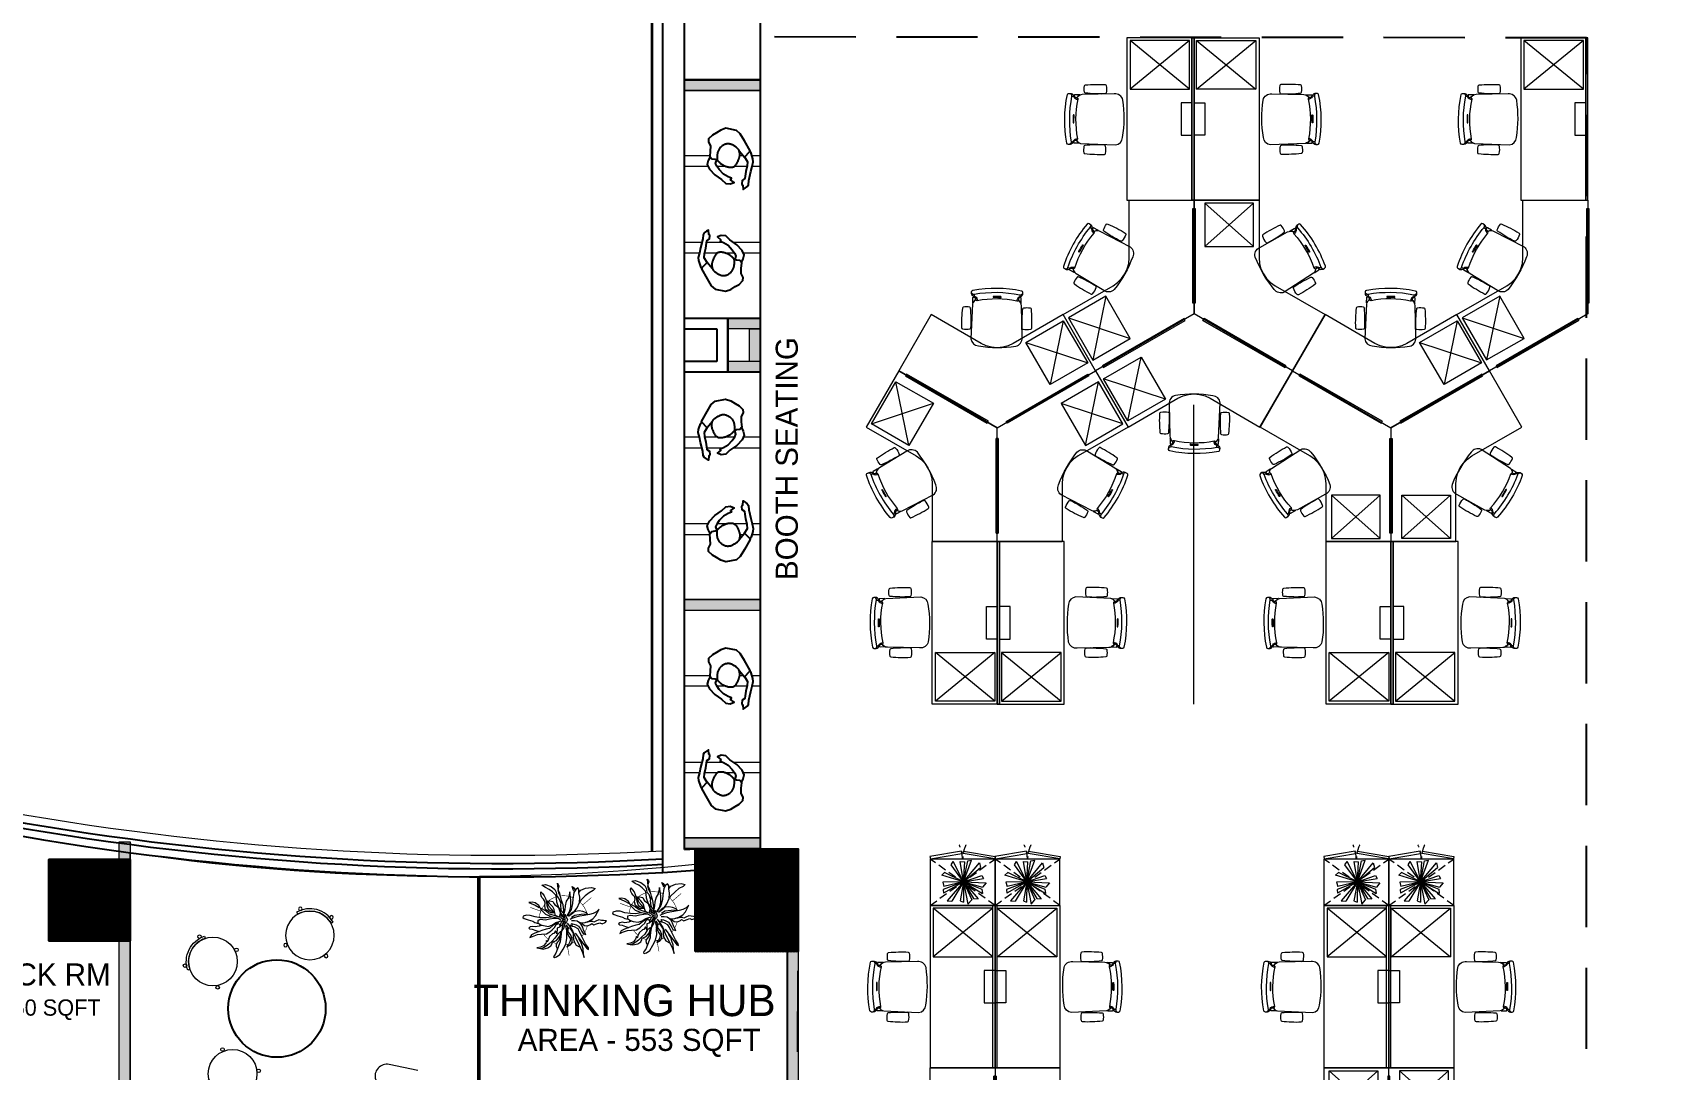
# Model space of a CAD drawing. Header units: millimetres. Extents: x -774950 to -670403, y -1165325 to -1109738.
# Drawn here: x -753325 to -738280, y -1130837 to -1121254 of the extents above; entities that cross this region are included whole.
import ezdxf

# ---------------------------------------------------------------- set-up
doc = ezdxf.new("R2010")
doc.units = ezdxf.units.MM
doc.header["$LTSCALE"] = 3000
doc.header["$MEASUREMENT"] = 0
doc.linetypes.add('HIDDEN', pattern=[0.375, 0.25, -0.125])
doc.linetypes.add('HIDDENX2', pattern=[0.75, 0.5, -0.25])
doc.layers.get('0').update_dxf_attribs({"linetype": 'CONTINUOUS'})
for name, color, linetype, lineweight in [('A-Bushes', 75, 'CONTINUOUS', 0), ('A-FURN-LOOSE', 24, 'CONTINUOUS', 18), ('A-FURN-MODULAR', 6, 'CONTINUOUS', 18), ('A-INDOOR PLANTS', 84, 'CONTINUOUS', 5), ('A-WALL', 26, 'CONTINUOUS', 25), ('AI-FURN', 7, 'CONTINUOUS', 20), ('I- FURN', 251, 'CONTINUOUS', 9), ('PARAPET', 4, 'CONTINUOUS', 15), ('PR-HATCH', 8, 'CONTINUOUS', 0), ('T-LAYOUT', 7, 'CONTINUOUS', 13), ('TAGING', 253, 'CONTINUOUS', 5)]:
    doc.layers.add(name, color=color, linetype=linetype, lineweight=lineweight)
for name, color, linetype in [('acp', 185, 'CONTINUOUS'), ('FURNITURE', 250, 'CONTINUOUS'), ('HATCH', 8, 'CONTINUOUS'), ('STR_COL', 3, 'CONTINUOUS'), ('str_col_hatch', 8, 'CONTINUOUS'), ('WALL', 16, 'CONTINUOUS'), ('WIN', 5, 'CONTINUOUS')]:
    doc.layers.add(name, color=color, linetype=linetype)
doc.layers.add('PR-FULL HT', color=7, linetype='CONTINUOUS', lineweight=13, true_color=0x6e3e30)
doc.styles.add('CENTURY GOTHIC', font='GOTHIC.TTF')

# ---------------------------------------------------------------- blocks, each defined once
blk = doc.blocks.new('vw layout final block')
at = {"layer": 'str_col_hatch', "linetype": 'Continuous'}
h = blk.add_hatch(dxfattribs=at)
h.set_pattern_fill('ANSI31', color=256, scale=50, angle=340, style=0)
h.set_pattern_definition([(25, (-15832.223, -471116.0655), (-2.641364136, 5.66442367), [])])
h.paths.add_polyline_path([(-621286, -1036224), (-622236, -1036224), (-622236, -1037174), (-621286, -1037174)])
h = blk.add_hatch(dxfattribs=at)
h.set_pattern_fill('ANSI31', color=256, scale=50, angle=340, style=0)
h.paths.add_polyline_path([(-627456, -1036324), (-628206, -1036324), (-628206, -1037074), (-627456, -1037074)])
h.paths.add_polyline_path([(-627456, -1046674), (-628206, -1046674), (-628206, -1047424), (-627456, -1047424)])
h.paths.add_polyline_path([(-611036, -1046574), (-611986, -1046574), (-611986, -1047524), (-611036, -1047524)])
at = {"layer": 'acp'}
for p, q in [((-622636, -1036248), (-622636, -1022639)), ((-622630, -1036248), (-622630, -1022645))]:
    blk.add_line(p, q, dxfattribs=at)
at = {"layer": 'HATCH', "linetype": 'Continuous'}
blk.add_lwpolyline([(-627456, -1036324), (-628206, -1036324), (-628206, -1037074), (-627456, -1037074), (-627456, -1036324)], close=True, dxfattribs=at)
at = {"layer": 'PARAPET'}
blk.add_arc((-624024, -1010185), 26100, 245.6584, 273.2676, dxfattribs=at)
at = {"layer": 'STR_COL'}
blk.add_lwpolyline([(-622236, -1037174), (-622236, -1036224), (-621286, -1036224), (-621286, -1037174), (-622236, -1037174)], dxfattribs=at)
blk.add_lwpolyline([(-628206, -1036324), (-627456, -1036324), (-627456, -1037074), (-628206, -1037074)], close=True, dxfattribs=at)
at = {"layer": 'WALL'}
for p, q in [((-622536, -1036443), (-622536, -1022739)), ((-622336, -1031324), (-622336, -1022939)), ((-622336, -1031324), (-621936, -1031324)), ((-621936, -1031324), (-621936, -1031824)), ((-622336, -1031424), (-622036, -1031424)), ((-622336, -1031724), (-622336, -1031424)), ((-622036, -1031424), (-622036, -1031724)), ((-622036, -1031724), (-622336, -1031724)), ((-622336, -1036231), (-622336, -1031824)), ((-621936, -1031824), (-622336, -1031824)), ((-622336, -1036231), (-622236, -1036224)), ((-622536, -1036443), (-622236, -1036423))]:
    blk.add_line(p, q, dxfattribs=at)
at = {"layer": 'WIN'}
for radius, end in [(26175, 273.2583), (26300, 273.2428), (26225, 273.252)]:
    blk.add_arc((-624024, -1010185), radius, 245.6584, end, dxfattribs=at)
blk = doc.blocks.new('PLANT_10')
at = {"layer": 'A-INDOOR PLANTS', "linetype": 'ByBlock', "lineweight": -2}
for p, q in [((13663.89, 7930.62), (13663.94, 7931.25)), ((13663.94, 7931.25), (13664.46, 7930.64)), ((13664.3, 7933.64), (13665.55, 7933.86)), ((13665.52, 7932.8), (13664.3, 7933.64)), ((13666.85, 7932.15), (13665.52, 7932.8)), ((13665.55, 7933.86), (13667.57, 7933.17)), ((13668.06, 7931.25), (13666.85, 7932.15)), ((13667.57, 7933.17), (13668.91, 7932.09)), ((13669.22, 7930.1), (13668.06, 7931.25)), ((13668.91, 7932.09), (13669.44, 7931.17)), ((13669.44, 7931.17), (13669.67, 7929.74)), ((13669.84, 7934.37), (13670.24, 7933.69)), ((13670, 7933.37), (13669.84, 7934.37)), ((13669.92, 7931.93), (13670.2, 7930.88)), ((13670.17, 7931.75), (13670, 7933.37)), ((13670.38, 7933.32), (13670.09, 7932.38)), ((13670.71, 7930.64), (13670.17, 7931.75)), ((13670.2, 7930.88), (13670.87, 7929.52)), ((13670.24, 7933.69), (13670.38, 7933.32)), ((13674.25, 7931.31), (13673.75, 7929.11)), ((13674.5, 7929.32), (13674.25, 7931.31)), ((13675.61, 7931.79), (13675.07, 7933.15)), ((13675.07, 7933.15), (13675.52, 7932.79)), ((13675.7, 7930.98), (13675.33, 7928.59)), ((13675.52, 7932.79), (13676.24, 7931.75)), ((13675.74, 7931.48), (13675.61, 7931.79)), ((13676.35, 7932.06), (13675.7, 7930.98)), ((13677.08, 7932.65), (13676.35, 7932.06)), ((13677.47, 7932.1), (13677.08, 7932.65)), ((13677.51, 7930.91), (13677.47, 7932.1)), ((13677.81, 7929.36), (13677.51, 7930.91)), ((13677.63, 7931.1), (13678.23, 7931.81)), ((13678.23, 7931.81), (13679.84, 7932.55)), ((13681.13, 7930.96), (13679.73, 7929.85)), ((13679.84, 7932.55), (13681.95, 7932.8)), ((13682.61, 7931.75), (13681.13, 7930.96)), ((13681.95, 7932.8), (13683.34, 7932.46)), ((13683.34, 7932.46), (13682.61, 7931.75)), ((13660.8, 7927.59), (13659.68, 7927.43)), ((13659.68, 7927.43), (13660.5, 7927.14)), ((13660.5, 7927.14), (13661.89, 7926.5)), ((13661.87, 7927.37), (13660.8, 7927.59)), ((13663.15, 7926.41), (13661.87, 7927.37)), ((13661.89, 7926.5), (13663.36, 7925.67)), ((13664.14, 7924.69), (13663.15, 7926.41)), ((13663.98, 7929.88), (13663.89, 7930.62)), ((13663.93, 7925.43), (13665.64, 7924.49)), ((13664.31, 7929.26), (13663.98, 7929.88)), ((13664.83, 7928.65), (13664.31, 7929.26)), ((13664.46, 7930.64), (13665.11, 7929.79)), ((13665.28, 7928.1), (13664.83, 7928.65)), ((13665.11, 7929.79), (13665.57, 7928.86)), ((13665.49, 7927.36), (13665.28, 7928.1)), ((13665.34, 7926.29), (13665.49, 7927.36)), ((13665.63, 7924.92), (13665.34, 7926.29)), ((13665.57, 7928.86), (13665.92, 7927.75)), ((13665.92, 7927.75), (13666.08, 7926.44)), ((13666.08, 7926.44), (13666.56, 7925.08)), ((13666.78, 7926.15), (13666.1, 7928.13)), ((13666.41, 7927.95), (13667.1, 7928.09)), ((13666.55, 7927.7), (13666.41, 7927.95)), ((13667.52, 7926.61), (13666.55, 7927.7)), ((13666.56, 7925.08), (13667.46, 7924.48)), ((13667.75, 7925.11), (13666.78, 7926.15)), ((13667.1, 7928.09), (13668.23, 7927.82)), ((13668.16, 7925.94), (13667.52, 7926.61)), ((13668.46, 7924.26), (13667.75, 7925.11)), ((13668.63, 7925.01), (13668.16, 7925.94)), ((13668.23, 7927.82), (13668.63, 7926.95)), ((13668.63, 7926.95), (13668.89, 7926.59)), ((13668.89, 7926.59), (13669.47, 7926.23)), ((13669.5, 7929.11), (13669.22, 7930.1)), ((13669.47, 7926.23), (13670.42, 7925.51)), ((13669.61, 7927.61), (13669.5, 7929.11)), ((13670.3, 7925.56), (13669.61, 7927.61)), ((13669.67, 7929.74), (13670.38, 7928.94)), ((13670.91, 7923.83), (13670.3, 7925.56)), ((13670.38, 7928.94), (13670.87, 7927.46)), ((13670.42, 7925.51), (13670.77, 7924.58)), ((13671.34, 7928.22), (13670.71, 7930.64)), ((13671.22, 7927.97), (13670.89, 7926.71)), ((13670.89, 7926.71), (13671.08, 7924.65)), ((13671.83, 7926.61), (13671.34, 7928.22)), ((13672.14, 7924.62), (13671.83, 7926.61)), ((13672.59, 7926.26), (13672.45, 7924.82)), ((13672.98, 7927.9), (13672.59, 7926.26)), ((13673.75, 7929.11), (13672.98, 7927.9)), ((13674.15, 7924.18), (13674.66, 7926.07)), ((13674.66, 7928.01), (13674.5, 7929.32)), ((13674.66, 7926.07), (13674.66, 7928.01)), ((13675.25, 7927.09), (13674.69, 7924.95)), ((13675.33, 7928.59), (13675.25, 7927.09)), ((13675.72, 7924.04), (13676.86, 7925.51)), ((13676.86, 7925.51), (13677.68, 7927.48)), ((13677.68, 7927.48), (13677.81, 7929.36)), ((13678.15, 7928.3), (13677.74, 7927.54)), ((13679.73, 7929.85), (13678.15, 7928.3)), ((13683.45, 7922.71), (13684.69, 7925.06)), ((13684.69, 7925.06), (13683.72, 7924.1)), ((13657.58, 7922.61), (13657.47, 7922.11)), ((13657.47, 7922.11), (13657.98, 7921.75)), ((13658.75, 7922.96), (13657.58, 7922.61)), ((13657.98, 7921.75), (13659.37, 7921.23)), ((13660.13, 7922.88), (13658.75, 7922.96)), ((13659.37, 7921.23), (13661.01, 7920.78)), ((13661.89, 7922.37), (13660.13, 7922.88)), ((13661.01, 7920.78), (13661.83, 7920.31)), ((13661.83, 7920.31), (13663.03, 7920.03)), ((13663.84, 7922.05), (13661.89, 7922.37)), ((13663.8, 7921.43), (13662.81, 7921.09)), ((13662.81, 7921.09), (13662.83, 7920.27)), ((13662.83, 7920.27), (13663.86, 7919.55)), ((13664.11, 7919.31), (13663.31, 7919.04)), ((13664.68, 7921.27), (13663.8, 7921.43)), ((13665.78, 7921.99), (13663.84, 7922.05)), ((13663.86, 7919.55), (13664.86, 7919.27)), ((13665.68, 7923.17), (13664.14, 7924.69)), ((13665.62, 7921.11), (13664.68, 7921.27)), ((13664.86, 7919.27), (13666.62, 7918.95)), ((13667.05, 7921.53), (13665.62, 7921.11)), ((13666.59, 7924.2), (13665.63, 7924.92)), ((13665.64, 7924.49), (13666.92, 7923.46)), ((13667.77, 7922.3), (13665.68, 7923.17)), ((13667.58, 7922.29), (13665.78, 7921.99)), ((13667.48, 7923.79), (13666.59, 7924.2)), ((13666.62, 7918.95), (13668.04, 7919.49)), ((13666.92, 7923.46), (13668.56, 7922.95)), ((13668.6, 7921.76), (13667.05, 7921.53)), ((13667.46, 7924.48), (13668.78, 7924.02)), ((13668.73, 7923.83), (13667.48, 7923.79)), ((13669.6, 7921.92), (13667.77, 7922.3)), ((13668.04, 7919.49), (13669.27, 7920.34)), ((13669.16, 7919.84), (13668.12, 7919.18)), ((13668.56, 7922.95), (13670.21, 7922.37)), ((13670.04, 7921.8), (13668.6, 7921.76)), ((13668.78, 7924.21), (13668.63, 7925.01)), ((13669.19, 7922.84), (13668.78, 7924.21)), ((13668.95, 7918.64), (13669.3, 7919.47)), ((13670.21, 7920.25), (13669.16, 7919.84)), ((13670.21, 7922.37), (13669.19, 7922.84)), ((13669.27, 7920.34), (13670.76, 7920.76)), ((13669.3, 7919.47), (13669.66, 7919.79)), ((13669.66, 7919.79), (13670.28, 7920)), ((13671.05, 7921.21), (13670.04, 7921.8)), ((13670.28, 7920), (13670.74, 7919.32)), ((13670.8, 7923.45), (13670.51, 7922.57)), ((13670.51, 7922.57), (13670.59, 7922.07)), ((13670.74, 7919.32), (13670.51, 7918.69)), ((13670.76, 7920.76), (13671.63, 7920.91)), ((13670.77, 7924.58), (13670.8, 7923.45)), ((13671.26, 7920.59), (13670.79, 7919.64)), ((13670.79, 7919.64), (13670.87, 7919.02)), ((13670.87, 7919.02), (13671.48, 7919.53)), ((13671.43, 7923.29), (13670.91, 7923.83)), ((13671.08, 7924.65), (13671.73, 7923.79)), ((13671.13, 7922.84), (13671.09, 7922.15)), ((13671.09, 7922.15), (13671.48, 7921.72)), ((13671.18, 7923.34), (13671.13, 7922.84)), ((13671.62, 7923.1), (13671.18, 7923.34)), ((13671.81, 7921.11), (13671.26, 7920.59)), ((13671.48, 7921.72), (13671.99, 7921.43)), ((13671.48, 7919.53), (13671.96, 7920.24)), ((13671.64, 7922.67), (13671.62, 7923.1)), ((13672.22, 7921.87), (13671.64, 7922.67)), ((13672.13, 7920.93), (13671.68, 7919.17)), ((13672.23, 7921.5), (13671.81, 7921.11)), ((13671.96, 7920.24), (13672.13, 7920.93)), ((13671.99, 7921.43), (13672.23, 7921.5)), ((13672.06, 7923.18), (13672.14, 7924.62)), ((13672.41, 7921.94), (13672.06, 7923.18)), ((13672.41, 7919.94), (13672.07, 7918.49)), ((13672.45, 7924.82), (13672.17, 7923.5)), ((13672.39, 7922.69), (13672.67, 7923.45)), ((13672.6, 7921.76), (13672.39, 7922.69)), ((13672.5, 7923.07), (13672.96, 7922.33)), ((13672.59, 7920.01), (13672.63, 7920.7)), ((13673.08, 7920.52), (13672.59, 7920.01)), ((13672.59, 7920.01), (13672.59, 7920.01)), ((13672.63, 7920.7), (13672.6, 7921.76)), ((13672.8, 7919.26), (13673.05, 7919.46)), ((13672.96, 7922.33), (13673.37, 7921.28)), ((13673.05, 7919.46), (13673.38, 7918.65)), ((13673.37, 7921.28), (13673.08, 7920.52)), ((13674.69, 7924.95), (13673.26, 7922.65)), ((13673.26, 7922.65), (13674.15, 7924.18)), ((13673.34, 7920.09), (13674.25, 7918.87)), ((13673.83, 7922.61), (13675.72, 7924.04)), ((13675.1, 7923.9), (13673.83, 7922.61)), ((13674.98, 7921.77), (13674.36, 7921.37)), ((13674.36, 7919.37), (13675.18, 7919.27)), ((13675.06, 7918.96), (13674.36, 7919.37)), ((13675.88, 7920.92), (13674.81, 7920.89)), ((13674.84, 7920.01), (13675.66, 7919.79)), ((13675.18, 7919.27), (13674.84, 7920.01)), ((13674.9, 7922.2), (13676.06, 7922.99)), ((13676.34, 7922.25), (13674.98, 7921.77)), ((13676.27, 7924.31), (13675.1, 7923.9)), ((13675.66, 7919.79), (13676.48, 7919.5)), ((13676.88, 7920.82), (13675.88, 7920.92)), ((13676.06, 7922.99), (13678.3, 7923.31)), ((13677.52, 7924.47), (13676.27, 7924.31)), ((13677.83, 7922.6), (13676.34, 7922.25)), ((13676.48, 7919.5), (13677.37, 7919.03)), ((13677.71, 7920.16), (13676.88, 7920.82)), ((13678.84, 7924.26), (13677.52, 7924.47)), ((13677.64, 7920.41), (13678.21, 7920.24)), ((13678.35, 7919.62), (13677.71, 7920.16)), ((13679.32, 7922.77), (13677.83, 7922.6)), ((13678.21, 7920.24), (13679.71, 7920.28)), ((13678.3, 7923.31), (13680.55, 7923.37)), ((13678.88, 7918.7), (13678.35, 7919.62)), ((13678.4, 7920.12), (13679.43, 7919.21)), ((13680.16, 7923.8), (13678.84, 7924.26)), ((13681.24, 7923.21), (13679.32, 7922.77)), ((13679.71, 7920.28), (13681.07, 7920.83)), ((13680.7, 7920.44), (13679.83, 7920.29)), ((13680.55, 7923.37), (13680.16, 7923.8)), ((13680.56, 7919.12), (13681.67, 7919.59)), ((13681.63, 7920.72), (13680.7, 7920.44)), ((13681.07, 7920.83), (13682.48, 7921.62)), ((13682.55, 7923.5), (13681.24, 7923.21)), ((13682.32, 7920.68), (13681.63, 7920.72)), ((13681.67, 7919.59), (13682.09, 7919.92)), ((13682.09, 7919.92), (13682.86, 7919.5)), ((13682.83, 7920.44), (13682.32, 7920.68)), ((13682.48, 7921.62), (13683.45, 7922.71)), ((13683.72, 7924.1), (13682.55, 7923.5)), ((13683.57, 7920.84), (13682.83, 7920.44)), ((13682.86, 7919.5), (13683.72, 7919.84)), ((13684.62, 7921.25), (13683.57, 7920.84)), ((13683.72, 7919.84), (13684.96, 7920.26)), ((13685.5, 7921.09), (13684.62, 7921.25)), ((13684.96, 7920.26), (13685.72, 7919.9)), ((13686.31, 7920.99), (13685.5, 7921.09)), ((13685.72, 7919.9), (13686.83, 7920.31)), ((13687.38, 7920.89), (13686.31, 7920.99)), ((13686.83, 7920.31), (13687.38, 7920.89)), ((13660.07, 7918.81), (13659.64, 7918.36)), ((13659.64, 7918.36), (13659.9, 7918.06)), ((13659.9, 7918.06), (13660.84, 7917.9)), ((13660.59, 7915.89), (13660, 7914.93)), ((13660, 7914.93), (13660.98, 7915.4)), ((13660.87, 7918.96), (13660.07, 7918.81)), ((13661.76, 7916.49), (13660.59, 7915.89)), ((13660.84, 7917.9), (13662.11, 7917.44)), ((13661.88, 7918.81), (13660.87, 7918.96)), ((13660.98, 7915.4), (13662.78, 7916.02)), ((13663.06, 7916.97), (13661.76, 7916.49)), ((13663.31, 7919.04), (13661.88, 7918.81)), ((13662.11, 7917.44), (13663.3, 7917.1)), ((13662.78, 7916.02), (13664.21, 7916.12)), ((13664.23, 7917.5), (13663.06, 7916.97)), ((13664.21, 7916.12), (13665.96, 7916.24)), ((13665.78, 7917.92), (13664.23, 7917.5)), ((13665.96, 7913.93), (13665.68, 7912.98)), ((13666.96, 7918.21), (13665.78, 7917.92)), ((13665.96, 7916.24), (13667.18, 7916.97)), ((13666.23, 7913.31), (13665.96, 7913.93)), ((13666.64, 7914.45), (13666.23, 7913.31)), ((13667.05, 7915.34), (13666.64, 7914.45)), ((13667.91, 7913.74), (13666.75, 7912.64)), ((13668.12, 7919.18), (13666.96, 7918.21)), ((13668.08, 7916.24), (13667.05, 7915.34)), ((13667.18, 7916.97), (13667.91, 7917.68)), ((13667.91, 7917.68), (13668.95, 7918.64)), ((13668.94, 7914.77), (13667.91, 7913.74)), ((13668.04, 7913.36), (13668.6, 7913.57)), ((13668.57, 7916.44), (13668.08, 7916.24)), ((13669.17, 7917.34), (13668.57, 7916.44)), ((13668.6, 7913.57), (13669.46, 7913.91)), ((13669.83, 7916.11), (13668.94, 7914.77)), ((13669.64, 7916.29), (13669.17, 7917.34)), ((13669.46, 7913.91), (13670.25, 7914.87)), ((13669.7, 7918.36), (13669.64, 7916.29)), ((13670.51, 7918.69), (13669.7, 7918.36)), ((13670.28, 7913.81), (13669.74, 7913.17)), ((13670.99, 7917.21), (13669.83, 7916.11)), ((13670.25, 7914.87), (13670.67, 7915.51)), ((13670.57, 7914.63), (13670.28, 7913.81)), ((13670.66, 7915.76), (13670.57, 7914.63)), ((13671, 7916.83), (13670.66, 7915.76)), ((13670.89, 7914.39), (13670.85, 7913.39)), ((13671.14, 7916.21), (13670.89, 7914.39)), ((13671.3, 7917.34), (13671.14, 7916.21)), ((13672.07, 7918.49), (13671.3, 7917.34)), ((13671.68, 7919.17), (13671.35, 7917.59)), ((13673.23, 7917.34), (13672.81, 7919.14)), ((13672.82, 7912.57), (13673.19, 7914.65)), ((13673.38, 7918.65), (13673.05, 7917.27)), ((13673.05, 7917.27), (13673.39, 7916.28)), ((13673.14, 7916.33), (13673.23, 7917.34)), ((13673.19, 7914.65), (13673.14, 7916.33)), ((13673.39, 7916.28), (13673.99, 7915.17)), ((13673.62, 7916.97), (13673.65, 7918.1)), ((13674.46, 7916), (13673.62, 7916.97)), ((13673.65, 7918.1), (13674.07, 7918.55)), ((13674.29, 7913.43), (13673.82, 7912.54)), ((13673.99, 7915.17), (13674.45, 7914.5)), ((13674.07, 7918.55), (13674.59, 7917.88)), ((13674.25, 7918.87), (13675.37, 7917.15)), ((13674.45, 7914.5), (13674.29, 7913.43)), ((13675.07, 7914.64), (13674.46, 7916)), ((13674.59, 7917.88), (13675.45, 7916.53)), ((13675.05, 7913.2), (13675.07, 7914.64)), ((13675.88, 7918.73), (13675.06, 7918.96)), ((13675.37, 7917.15), (13676.51, 7914.43)), ((13675.45, 7916.53), (13675.49, 7915.15)), ((13675.49, 7915.15), (13675.66, 7913.78)), ((13675.66, 7913.78), (13676.51, 7912.31)), ((13677.21, 7918.02), (13675.88, 7918.73)), ((13676.2, 7916.49), (13680.43, 7910.93)), ((13676.51, 7914.43), (13677.64, 7912.15)), ((13677.74, 7917.16), (13677.21, 7918.02)), ((13677.37, 7919.03), (13678.02, 7918.11)), ((13678.23, 7913.49), (13677.5, 7914.65)), ((13678.55, 7915.31), (13677.74, 7917.16)), ((13678.02, 7918.11), (13678.55, 7917.12)), ((13678.64, 7912.18), (13678.23, 7913.49)), ((13678.55, 7917.12), (13678.95, 7916.45)), ((13679.87, 7912.72), (13678.55, 7915.31)), ((13679.16, 7917.64), (13678.88, 7918.7)), ((13678.95, 7916.45), (13679.96, 7916.04)), ((13679.63, 7916.72), (13679.16, 7917.64)), ((13679.43, 7919.21), (13680.56, 7919.12)), ((13679.96, 7916.04), (13679.63, 7916.72)), ((13663.85, 7911.49), (13662.54, 7911.32)), ((13662.54, 7911.32), (13663.74, 7911.04)), ((13664.86, 7911.27), (13663.74, 7910.98)), ((13663.74, 7911.04), (13664.74, 7910.89)), ((13664.9, 7912.02), (13663.85, 7911.49)), ((13664.74, 7910.89), (13666.42, 7911.25)), ((13665.77, 7911.92), (13664.86, 7911.27)), ((13665.68, 7912.98), (13664.9, 7912.02)), ((13666.75, 7912.64), (13665.77, 7911.92)), ((13666.42, 7911.25), (13667.52, 7912.04)), ((13667.52, 7912.04), (13667.93, 7912.86)), ((13667.93, 7912.86), (13668.04, 7913.36)), ((13668.63, 7908.5), (13668.45, 7908.06)), ((13668.45, 7908.06), (13668.77, 7907.88)), ((13669.29, 7909.4), (13668.63, 7908.5)), ((13668.77, 7907.88), (13669.52, 7908.09)), ((13669.87, 7910.98), (13669.29, 7909.4)), ((13669.74, 7913.17), (13669.38, 7912.4)), ((13669.38, 7912.4), (13669.4, 7911.78)), ((13669.4, 7911.78), (13669.6, 7911.35)), ((13669.52, 7908.09), (13670.74, 7908.94)), ((13669.6, 7911.35), (13669.87, 7910.92)), ((13670.85, 7913.39), (13669.87, 7910.98)), ((13670.74, 7908.94), (13671.87, 7910.85)), ((13671.87, 7910.85), (13672.82, 7912.57)), ((13673.82, 7912.54), (13673.22, 7911.71)), ((13673.22, 7911.71), (13674.45, 7912.43)), ((13674.45, 7912.43), (13675.05, 7913.2)), ((13676.51, 7912.31), (13677.72, 7911.66)), ((13677.64, 7912.15), (13678.78, 7909.62)), ((13679.05, 7910.95), (13678.64, 7912.18)), ((13678.78, 7909.62), (13679.4, 7907.89)), ((13679.17, 7909.14), (13679.05, 7910.95)), ((13679.4, 7907.89), (13679.17, 7909.14)), ((13680.85, 7911.31), (13679.87, 7912.72)), ((13680.43, 7910.93), (13680.94, 7910.69)), ((13680.94, 7910.69), (13680.85, 7911.31))]:
    blk.add_line(p, q, dxfattribs=at)
at = {"layer": 'A-INDOOR PLANTS', "linetype": 'Continuous', "lineweight": 18, "ltscale": 0.5, "const_width": 0.2}
for points in [[(13663.9, 7924.37), (13660.1, 7925.72)], [(13678.83, 7926.57), (13681.9, 7929.19)], [(13673.27, 7912.54), (13674, 7908.57)]]:
    blk.add_lwpolyline(points, dxfattribs=at)
for points in [[(13665.42, 7926.87, 0.0574), (13664.3, 7925.23)], [(13669.4, 7929.47, 0.116285), (13665.96, 7927.44)], [(13673.88, 7929.67, 0.090884), (13670.74, 7929.78)], [(13675.42, 7929.17, 0.028901), (13674.47, 7929.51)], [(13680.37, 7923.57, 0.141213), (13677.8, 7927.66)], [(13664.08, 7924.79, 0.079562), (13663.34, 7922.14)], [(13663.38, 7919.89, 0.022707), (13663.53, 7919.11)], [(13679.57, 7916.84, 0.070954), (13680.47, 7919.13)], [(13680.68, 7920.44, 0.006998), (13680.7, 7920.68)], [(13664.86, 7916.17, 0.072973), (13666.59, 7914.33)], [(13668.08, 7913.38, 0.04589), (13669.56, 7912.79)], [(13674.83, 7912.92, 0.033376), (13675.9, 7913.37)], [(13677.6, 7914.49, 0.002611), (13677.67, 7914.55)], [(13678.52, 7915.38, 0.034437), (13679.25, 7916.33)], [(13672.77, 7912.48, 0.032284), (13673.88, 7912.65)]]:
    blk.add_lwpolyline(points, format="xyb", dxfattribs=at)
at = {"layer": 'A-INDOOR PLANTS', "linetype": 'Continuous', "lineweight": 18, "ltscale": 0.5}
blk.add_arc((13672, 7921.16), 8.71, 12.47923, 14.7067, dxfattribs=at)
blk = doc.blocks.new('stool')
at = {"layer": 'A-FURN-LOOSE', "color": 8, "elevation": 0}
blk.add_lwpolyline([(1805494, 147871), (1805478, 147885, 0.414214), (1805458, 148203), (1805472, 148219, -0.414214)], format="xyb", close=True, dxfattribs=at)
at = {"layer": 'A-FURN-LOOSE', "color": 8}
for centre, radius in [((1805309, 148034, 0), 225), ((1805152, 148219, 0), 16.4), ((1805513, 148196, 0), 16.4), ((1805531, 147898, 0), 16.4), ((1805175, 147832, 0), 16.4)]:
    blk.add_circle(centre, radius, dxfattribs=at)
blk = doc.blocks.new('CHAIR - STEELCASE - LETSB')
at = {"layer": 'I- FURN', "color": 24, "lineweight": 9}
for points in [[(-370, 258, -0.089353), (-370, 317, -0.334929), (-361, 325, -0.034973), (-180, 330, -0.382328), (-170, 321, -0.10237), (-170, 253, -0.318036), (-180, 244, -0.036857), (-361, 249, -0.333729)], [(-370, -242, 0.089353), (-370, -301, 0.334929), (-361, -309, 0.034973), (-180, -315, 0.382328), (-170, -305, 0.10237), (-170, -238, 0.318036), (-180, -229, 0.036857), (-361, -234, 0.333729)]]:
    blk.add_lwpolyline(points, format="xyb", close=True, dxfattribs=at)
at = {"layer": 'I- FURN'}
blk.add_lwpolyline([(-513, 242, 0.34479), (-528, 230, 0.096497), (-528, -218, 0.361045), (-516, -229), (-494, -229, 0.246071), (-466, -205, -0.226994), (-446, -191), (-440, -191, 0.417254), (-430, -177, -0.104406), (-430, 189, 0.398452), (-439, 204, -0.367565), (-466, 218, 0.274839), (-497, 242)], format="xyb", close=True, dxfattribs=at)
at = {"layer": 'I- FURN', "color": 24, "lineweight": 9}
for points in [[(-508, -229, 0.46809), (-488, -205, -0.090711), (-488, 218, 0.462177), (-507, 242, -100.177069)], [(-488, 217), (-478, 217, -0.321496), (-469, 210, 0.282757), (-430, 188, -1.025051)], [(-488, -205), (-478, -205, 0.321496), (-469, -198, -0.282757), (-430, -176, 1.025051)]]:
    blk.add_lwpolyline(points, format="xyb", dxfattribs=at)
at = {"layer": 'I- FURN', "color": 8, "lineweight": 5}
blk.add_lwpolyline([(-464, 213, 0.188155), (-445, 203), (-439, 204, -0.15219), (-410, 229, 0.211085), (-414, 230), (-459, 229, 0.414214), (-464, 223)], format="xyb", close=True, dxfattribs=at)
at = {"layer": 'I- FURN'}
blk.add_lwpolyline([(-95, -229), (-390, -220, -0.232948), (-440, -191, 0.417374), (-430, -177, -0.10441), (-430, 189, 0.39834), (-439, 204, -0.21659), (-401, 231), (-78, 242, -0.366213), (-13, 173, -0.077985), (-14, -173, -0.376278), (-95, -229)], format="xyb", dxfattribs=at)
at = {"layer": 'I- FURN', "color": 8, "lineweight": 5}
for points in [[(-216, 237), (-214, 243)], [(-184, 244), (-186, 238)], [(-218, -225), (-217, -228)], [(-188, -228), (-189, -226)]]:
    blk.add_lwpolyline(points, dxfattribs=at)
for points in [[(-471, -25, -0.007805), (-471, 37, -0.087218), (-470, 43, -0.229267), (-469, 43), (-466, 43, -0.210582), (-464, 38, 0.008162), (-464, -24, -0.166545), (-465, -31, -0.375811), (-466, -31), (-469, -31, -0.246214), (-471, -28, 0.024513), (-471, -25, -1.199362)], [(-446, -191), (-440, -191, 0.15219), (-410, -215, -0.211085), (-414, -217), (-459, -217, -0.414214), (-464, -212), (-464, -202)]]:
    blk.add_lwpolyline(points, format="xyb", dxfattribs=at)
blk = doc.blocks.new('FURNITURE - WORKSTATION - 1500 x 675')
at = {"layer": 'I- FURN', "color": 8, "linetype": 'HIDDENX2'}
for p, q in [((25, -41), (475, -591)), ((475, -41), (25, -591))]:
    blk.add_line(p, q, dxfattribs=at)
at = {"layer": 'I- FURN', "color": 8}
for points in [[(0, -20), (1500, -20), (1500, 0), (0, 0)], [(600, -20), (600, -120), (900, -120), (900, -20)]]:
    blk.add_lwpolyline(points, close=True, dxfattribs=at)
at = {"layer": 'I- FURN'}
blk.add_lwpolyline([(0, -620), (1500, -620), (1500, -20), (0, -20)], close=True, dxfattribs=at)
at = {"layer": 'I- FURN', "color": 8, "linetype": 'HIDDENX2'}
blk.add_lwpolyline([(475, -41), (25, -41), (25, -591), (475, -591)], close=True, dxfattribs=at)
at = {"layer": 'I- FURN', "xscale": -1, "rotation": 269.3964648246712}
blk.add_blockref('CHAIR - STEELCASE - LETSB', (748, -645), dxfattribs=at)
blk = doc.blocks.new('PWP_120 Workstation_3PAX')
for points in [[(0, 0), (1050, 0), (1050, 600), (518, 600), (466, 605), (416, 618), (369, 640), (327, 669), (290, 706), (261, 748), (-5, 1209), (-525, 909), (0, 0)], [(0, 0), (-525, -909), (-1045, -609), (-778, -148), (-757, -101), (-743, -52), (-739, 0), (-743, 52), (-757, 101), (-778, 148), (-1045, 609), (-525, 909), (0, 0)], [(-495, 838), (-59, 82), (-41, 92), (-478, 848)], [(-478, 848), (-41, 92), (-59, 82), (-495, 838)], [(973, 10), (100, 10), (100, -10), (973, -10)], [(0, 0), (1050, 0), (1050, -600), (518, -600), (466, -605), (416, -618), (369, -640), (327, -669), (290, -706), (261, -748), (-5, -1209), (-525, -909), (0, 0)], [(-495, -838), (-59, -82), (-41, -92), (-478, -848)]]:
    blk.add_lwpolyline(points, close=True)
for points in [[(-525, 909), (-5, 1209)], [(-525, 909), (-1045, 609)], [(1050, 0), (1050, 600)], [(1050, 0), (1050, -600)], [(-525, -909), (-1045, -609)]]:
    blk.add_lwpolyline(points)
at = {"color": 8, "lineweight": 5}
for points in [[(623, 100), (623, 550), (1023, 550), (1023, 100)], [(623, -100), (623, -550), (1023, -550), (1023, -100)], [(-398, -490), (-788, -265), (-988, -611), (-598, -836)]]:
    blk.add_lwpolyline(points, close=True, dxfattribs=at)
for points in [[(1023, 550), (623, 100)], [(623, 550), (1023, 100)], [(1023, -550), (623, -100)], [(623, -550), (1023, -100)], [(-788, -265), (-598, -836)], [(-988, -611), (-398, -490)]]:
    blk.add_lwpolyline(points, dxfattribs=at)
at = {"xscale": -1, "rotation": 59.25252341733501}
blk.add_blockref('CHAIR - STEELCASE - LETSB', (369, 641), dxfattribs=at)
for p, rotation in [((-740, 1), 0.7474006020673192), ((369, -641), 120.747476582665)]:
    blk.add_blockref('CHAIR - STEELCASE - LETSB', p, dxfattribs=dict(rotation=rotation))
blk = doc.blocks.new('A$C36d04b36')
for points in [[(1050, 10), (0, 10), (0, 610), (532, 610), (584, 615), (634, 628), (681, 650), (723, 679), (760, 716), (789, 758), (1055, 1219), (1575, 919), (1050, 10)], [(1545, 848), (1109, 92), (1091, 102), (1528, 858)], [(77, 0), (950, 0), (950, 20), (77, 20)]]:
    blk.add_lwpolyline(points, close=True)
blk.add_lwpolyline([(0, 10), (0, 610)])
at = {"color": 8, "lineweight": 5}
blk.add_lwpolyline([(427, 110), (427, 560), (27, 560), (27, 110)], close=True, dxfattribs=at)
for points in [[(27, 560), (427, 110)], [(427, 560), (27, 110)]]:
    blk.add_lwpolyline(points, dxfattribs=at)
at = {"rotation": 300.7475600156515}
blk.add_blockref('CHAIR - STEELCASE - LETSB', (681, 651), dxfattribs=at)
blk = doc.blocks.new('*U165')
at = {"layer": 'PR-HATCH'}
h = blk.add_hatch(color=256, dxfattribs=at)
h.dxf.hatch_style = 1
h.paths.add_polyline_path([(-89787, -39967), (-82141, -39967), (-82141, -39867), (-89787, -39867)])
at = {"layer": 'PR-FULL HT', "elevation": 0}
blk.add_lwpolyline([(-89787, -39967), (-82141, -39967), (-82141, -39867), (-89787, -39867)], close=True, dxfattribs=at)
blk = doc.blocks.new('*U124')
at = {"layer": 'PR-HATCH'}
h = blk.add_hatch(color=256, dxfattribs=at)
h.dxf.hatch_style = 1
h.paths.add_polyline_path([(-89789, -39967), (-81228, -39967), (-81228, -39867), (-89789, -39867)])
at = {"layer": 'PR-FULL HT', "elevation": 0}
blk.add_lwpolyline([(-89789, -39967), (-81228, -39967), (-81228, -39867), (-89789, -39867)], close=True, dxfattribs=at)
blk = doc.blocks.new('*U66')
at = {"layer": 'AI-FURN', "color": 8, "linetype": 'HIDDEN', "ltscale": 0.1}
for p, q in [((600, 0), (0, -428)), ((0, 0), (600, -428)), ((600, 0), (1200, -428)), ((1200, 0), (600, -428))]:
    blk.add_line(p, q, dxfattribs=at)
at = {"layer": 'AI-FURN'}
for points in [[(600, 0), (0, 0), (0, -428), (600, -428)], [(1200, 0), (600, 0), (600, -428), (1200, -428)]]:
    blk.add_lwpolyline(points, close=True, dxfattribs=at)
at = {"layer": 'AI-FURN', "color": 24}
for points in [[(3, -430), (293, -480), (290, -500), (-1, -450)], [(597, -430), (307, -480), (310, -500), (601, -450)], [(603, -430), (893, -480), (890, -500), (599, -450)], [(1197, -430), (907, -480), (910, -500), (1201, -450)]]:
    blk.add_lwpolyline(points, close=True, dxfattribs=at)
at = {"layer": 'AI-FURN', "color": 8, "linetype": 'HIDDEN', "ltscale": 0.1}
for centre, start, end in [((0, -428), 333.908, 0), ((600, -428), 180, 206.092), ((600, -428), 333.908, 0), ((1200, -428), 180, 206.092)]:
    blk.add_arc(centre, 299, start, end, dxfattribs=at)
blk = doc.blocks.new('y')
at = {"layer": 'A-INDOOR PLANTS'}
for p, q in [((283697, -12419), (283673, -12424)), ((283752, -12546), (283673, -12424)), ((283752, -12546), (283697, -12419)), ((283775, -12369), (283745, -12385)), ((283752, -12546), (283745, -12385)), ((283752, -12546), (283775, -12369)), ((283752, -12546), (283827, -12398)), ((283752, -12546), (283844, -12420)), ((283844, -12420), (283827, -12398)), ((283625, -12486), (283599, -12504)), ((283752, -12546), (283599, -12504)), ((283752, -12546), (283625, -12486)), ((283637, -12431), (283632, -12471)), ((283752, -12546), (283632, -12471)), ((283752, -12546), (283637, -12431)), ((283752, -12546), (283852, -12441)), ((283752, -12546), (283876, -12463)), ((283752, -12546), (283910, -12500)), ((283752, -12546), (283903, -12527)), ((283876, -12463), (283852, -12441)), ((283903, -12527), (283910, -12500)), ((283752, -12546), (283593, -12552)), ((283615, -12575), (283593, -12552)), ((283752, -12546), (283614, -12632)), ((283614, -12632), (283618, -12591)), ((283752, -12546), (283615, -12575)), ((283752, -12546), (283618, -12591)), ((283752, -12546), (283647, -12646)), ((283669, -12657), (283647, -12646)), ((283752, -12546), (283669, -12657)), ((283752, -12546), (283708, -12702)), ((283752, -12546), (283734, -12724)), ((283752, -12546), (283895, -12599)), ((283752, -12546), (283895, -12627)), ((283752, -12546), (283825, -12672)), ((283752, -12546), (283854, -12656)), ((283752, -12546), (283812, -12690)), ((283752, -12546), (283791, -12707)), ((283854, -12656), (283825, -12672)), ((283895, -12599), (283895, -12627)), ((283734, -12724), (283708, -12702)), ((283812, -12690), (283791, -12707))]:
    blk.add_line(p, q, dxfattribs=at)
blk = doc.blocks.new('*U228')
at = {"layer": 'PR-HATCH'}
h = blk.add_hatch(color=256, dxfattribs=at)
h.dxf.hatch_style = 1
h.paths.add_polyline_path([(-85863, -39967), (-85163, -39967), (-85163, -39867), (-85863, -39867)])
at = {"layer": 'PR-FULL HT', "elevation": 0}
blk.add_lwpolyline([(-85863, -39967), (-85163, -39967), (-85163, -39867), (-85863, -39867)], close=True, dxfattribs=at)
blk = doc.blocks.new('pers_SITT')
blk.add_wipeout([(121, -783), (141, -732), (199, -628), (230, -566), (262, -513), (268, -475), (264, -396), (257, -367), (262, -363), (197, -116), (159, -60), (36, 2), (-36, -2), (-157, -36), (-218, -69), (-230, -108), (-221, -166), (-239, -228), (-264, -295), (-262, -300), (-298, -341), (-324, -387), (-314, -451), (-266, -540), (-196, -624), (-157, -690), (-103, -711), (-50, -706), (-84, -658), (-67, -642), (-106, -613), (-155, -564), (-191, -493), (-211, -439), (-215, -401), (-190, -361), (-186, -364), (-182, -366), (-171, -392), (-145, -429), (-114, -460), (-87, -480), (-52, -498), (-9, -507), (13, -503), (50, -477), (85, -435), (108, -400), (118, -372), (123, -334), (126, -330), (168, -422), (170, -421), (190, -492), (171, -542), (134, -606), (97, -694), (57, -708), (41, -747), (40, -765), (51, -767), (39, -823), (67, -815), (101, -801)])
for points in [[(126, -330), (168, -422), (253, -372), (262, -363), (226, -218), (197, -116), (159, -60), (36, 2), (-36, -2), (-99, -21), (-157, -36), (-218, -69), (-230, -108), (-221, -166), (-239, -228), (-264, -295), (-249, -331), (-206, -348), (-186, -364)], [(262, -363), (226, -218), (197, -116), (159, -60), (36, 2), (-36, -2), (-99, -21), (-157, -36), (-218, -69), (-230, -108), (-221, -166), (-239, -228), (-264, -295), (-262, -300)], [(-262, -300), (-298, -341), (-324, -387), (-314, -451), (-266, -540), (-196, -624), (-157, -690), (-103, -711), (-50, -706), (-84, -658), (-67, -642), (-106, -613), (-155, -564), (-191, -493), (-211, -439), (-215, -401), (-190, -361)], [(170, -421), (190, -492), (171, -542), (134, -606), (110, -664), (97, -694), (57, -708), (41, -747), (40, -765), (51, -768), (39, -823), (67, -815), (101, -801), (121, -783), (141, -732), (199, -628), (230, -566), (262, -513), (268, -475), (264, -396), (257, -367)]]:
    blk.add_lwpolyline(points)
blk.add_lwpolyline([(-174, -387), (-172, -389), (-171, -392), (-170, -394), (-168, -396), (-166, -399), (-165, -401), (-163, -404), (-161, -408), (-158, -411), (-156, -415), (-153, -420), (-149, -424), (-145, -429), (-141, -435), (-136, -440), (-131, -446), (-125, -451), (-118, -457), (-111, -463), (-103, -469), (-95, -475), (-87, -480), (-78, -485), (-70, -490), (-61, -494), (-52, -498), (-43, -501), (-34, -503), (-26, -505), (-17, -506), (-9, -507), (-1, -506), (6, -505), (13, -503), (20, -500), (26, -496), (32, -492), (38, -488), (44, -482), (50, -477), (56, -471), (61, -464), (67, -458), (73, -451), (78, -444), (83, -438), (88, -432), (92, -426), (96, -420), (100, -415), (103, -410), (106, -405), (108, -400), (111, -395), (113, -390), (115, -385), (117, -379), (118, -372), (120, -366), (121, -359), (122, -353), (123, -346), (123, -340), (123, -334), (123, -328), (123, -323), (122, -317), (121, -312), (119, -307), (118, -302), (115, -297), (112, -292), (109, -287), (106, -281), (101, -276), (97, -270), (92, -264), (88, -258), (83, -252), (77, -247), (72, -241), (67, -236), (61, -230), (56, -226), (50, -221), (44, -217), (37, -213), (31, -209), (24, -205), (17, -203), (9, -200), (1, -198), (-7, -197), (-15, -196), (-24, -196), (-33, -196), (-42, -197), (-52, -199), (-61, -201), (-71, -205), (-80, -208), (-90, -213), (-99, -218), (-107, -223), (-115, -229), (-123, -236), (-130, -243), (-136, -250), (-142, -257), (-147, -264), (-152, -272), (-156, -279), (-160, -286), (-163, -292), (-165, -299), (-168, -305), (-170, -311), (-171, -317), (-173, -322), (-174, -328), (-176, -333), (-177, -338), (-179, -342), (-180, -347), (-181, -351), (-181, -355), (-182, -359), (-182, -362), (-182, -366), (-181, -369), (-180, -373), (-179, -376), (-178, -379), (-177, -382), (-175, -384)], close=True)
blk = doc.blocks.new('*U229')
at = {"layer": 'PR-HATCH'}
h = blk.add_hatch(color=256, dxfattribs=at)
h.dxf.hatch_style = 1
h.paths.add_polyline_path([(-85463, -39967), (-85163, -39967), (-85163, -39867), (-85463, -39867)])
at = {"layer": 'PR-FULL HT', "elevation": 0}
blk.add_lwpolyline([(-85463, -39967), (-85163, -39967), (-85163, -39867), (-85463, -39867)], close=True, dxfattribs=at)

msp = doc.modelspace()

# ---------------------------------------------------------------- linework, layer by layer
at = {"linetype": 'Continuous', "elevation": 0}
for points in [[(-746604.2, -1121689.8), (-747304.2, -1121689.8), (-747304.2, -1119738.3), (-746604.2, -1119738.3)], [(-747304.2, -1121689.8), (-746604.2, -1121689.8), (-746604.2, -1128789.7), (-747304.2, -1128789.7)], [(-746904.2, -1123889.7), (-746604.2, -1123889.7), (-746604.2, -1124389.7), (-746904.2, -1124389.7)]]:
    msp.add_lwpolyline(points, close=True, dxfattribs=at)
at = {"layer": 'AI-FURN', "ltscale": 0.5}
msp.add_line((-749766.4, -1130837, 0), (-750031.7, -1130782.4, 0), dxfattribs=at)
at = {"layer": 'AI-FURN', "lineweight": 50}
msp.add_lwpolyline([(-749202.9, -1129049.3), (-749204.4, -1131264.9)], dxfattribs=at)
at = {"layer": 'AI-FURN', "ltscale": 0.5}
msp.add_arc((-750053.5, -1130888.2, 0), 108, 78.36937, 198.54697, dxfattribs=at)
at = {"layer": 'FURNITURE'}
msp.add_circle((-751068.1, -1130265.7, 0), 450, dxfattribs=at)
at = {"layer": 'HATCH', "linetype": 'HIDDEN'}
msp.add_lwpolyline([(-746273.8, -1137388.3), (-738971, -1137388.3), (-738971, -1121302.5), (-746604.2, -1121294.3), (-746604.2, -1128791.6), (-746254.2, -1128791.6)], close=True, dxfattribs=at)
at = {"layer": 'I- FURN', "elevation": 0}
msp.add_lwpolyline([(-742600.7, -1124690.3), (-742600.7, -1127453.9)], dxfattribs=at)
at = {"layer": 'TAGING', "linetype": 'Continuous', "elevation": 0}
for points in [[(-747304.2, -1122390), (-746604.2, -1122390), (-746604.2, -1121790), (-747304.2, -1121790)], [(-747304.2, -1123189.9), (-746604.2, -1123189.9), (-746604.2, -1122489.3), (-747304.2, -1122489.3)], [(-747304.2, -1123889.9), (-746604.2, -1123889.9), (-746604.2, -1123289.9), (-747304.2, -1123289.9)], [(-747304.2, -1124389.5), (-746604.2, -1124389.5), (-746604.2, -1124989.5), (-747304.2, -1124989.5)], [(-747304.2, -1125089.5), (-746604.2, -1125089.5), (-746604.2, -1125790.1), (-747304.2, -1125790.1)], [(-747304.2, -1125889.8), (-746604.2, -1125889.8), (-746604.2, -1126489.8), (-747304.2, -1126489.8)], [(-747304.2, -1127189.3), (-746604.2, -1127189.4), (-746604.2, -1126589.4), (-747304.2, -1126589.3)], [(-747304.2, -1127989.6), (-746604.2, -1127989.6), (-746604.2, -1127289.1), (-747304.2, -1127289.1)], [(-747304.2, -1128689.6), (-746604.2, -1128689.6), (-746604.2, -1128089.6), (-747304.2, -1128089.6)]]:
    msp.add_lwpolyline(points, close=True, dxfattribs=at)
msp.add_lwpolyline([(-752424.4, -1128826, 0.0723232), (-746352.9, -1128826), (-746352.9, -1137286.3), (-752423.1, -1137286.3)], format="xyb", close=True, dxfattribs=at)

# ---------------------------------------------------------------- block references
at = {"layer": 'A-Bushes', "xscale": -1.283267751634508, "yscale": 1.283267751634508, "zscale": 1.283267751634508, "rotation": 313.0321624916339}
for p in [(-484471.7, -1384278.6), (-483888.2, -1384278.6), (-480834.4, -1384278.6), (-480250.9, -1384278.6)]:
    msp.add_blockref('y', p, dxfattribs=at)
at = {"layer": 'A-Bushes', "xscale": 25.9135669213061, "yscale": 25.9135669213061, "zscale": 25.9135669213061}
for p in [(-1102711.3, -1334715.3, 0), (-1101881.6, -1334677.8, 0)]:
    msp.add_blockref('PLANT_10', p, dxfattribs=at)
at = {"layer": 'A-FURN-MODULAR', "xscale": -1, "rotation": 258.4377346729495}
msp.add_blockref('stool', (-1257636.9, -2868594.1, 0), dxfattribs=at)
at = {"layer": 'A-FURN-MODULAR'}
for p, rotation in [((885720.3, -1904456.5, 0), 149.9939874587369), ((132547.2, 450129.8, 0), 236.1002713289023)]:
    msp.add_blockref('stool', p, dxfattribs=dict(at, rotation=rotation))
at = {"layer": 'A-WALL', "linetype": 'Continuous'}
msp.add_blockref('vw layout final block', (-124968, -92565.7, 0), dxfattribs=at)
at = {"layer": 'AI-FURN'}
for p, rotation in [((-742596.7, -1123852.5, 0), 209.9999925476155), ((-744435.2, -1131863.3), 330.0000344373527), ((-740797.9, -1131863.3), 90.00010149631626)]:
    msp.add_blockref('PWP_120 Workstation_3PAX', p, dxfattribs=dict(at, rotation=rotation))
at = {"layer": 'AI-FURN', "linetype": 'Continuous', "rotation": 29.99983375970708}
msp.add_blockref('A$C36d04b36', (-739863.7, -1124386.1, 0), dxfattribs=at)
at = {"layer": 'AI-FURN', "xscale": -1}
for p, rotation in [((-744415.4, -1124902.5, 0), 209.9999655626473), ((-740778.1, -1124902.5, 0), 89.99989850368377)]:
    msp.add_blockref('PWP_120 Workstation_3PAX', p, dxfattribs=dict(at, rotation=rotation))
at = {"layer": 'I- FURN'}
for name, p, rotation in [('FURNITURE - WORKSTATION - 1500 x 675', (-742596.7, -1121302.5, 0), 270), ('FURNITURE - WORKSTATION - 1500 x 675', (-738959.4, -1121302.5, 0), 270), ('FURNITURE - WORKSTATION - 1500 x 675', (-744415.4, -1127453.9, 0), 90.00000000000001), ('FURNITURE - WORKSTATION - 1500 x 675', (-740778.1, -1127453.9, 0), 90.00000000000001), ('*U66', (-743835.2, -1129313.3), 180), ('*U66', (-740197.8, -1129313.3), 180), ('FURNITURE - WORKSTATION - 1500 x 675', (-744415.2, -1129313.3), 270), ('FURNITURE - WORKSTATION - 1500 x 675', (-740777.9, -1129313.3), 270)]:
    msp.add_blockref(name, p, dxfattribs=dict(at, rotation=rotation))
at = {"layer": 'I- FURN', "xscale": -1}
for p, rotation in [((-742616.7, -1121302.5, 0), 90), ((-744395.4, -1127453.9, 0), 270), ((-740758.1, -1127453.9, 0), 270), ((-744455.2, -1129313.3), 90), ((-740817.9, -1129313.3), 90)]:
    msp.add_blockref('FURNITURE - WORKSTATION - 1500 x 675', p, dxfattribs=dict(at, rotation=rotation))
at = {"layer": 'PR-FULL HT', "rotation": 359.9915227932045}
for p in [(-661435.2, -1081835.2, 0), (-661435.2, -1088835.1, 0)]:
    msp.add_blockref('*U228', p, dxfattribs=at)
at = {"layer": 'PR-FULL HT', "xscale": -1}
for name, p, rotation in [('*U229', (-661435.1, -1163844.5, 0), 180.0084772067955), ('*U229', (-786558.8, -1209459, 0), 90.00847720679548), ('*U229', (-661435.2, -1164244, 0), 180.0084772067955), ('*U228', (-661435.2, -1166444.2, 0), 180.0084772067955), ('*U124', (-712569.2, -1047491.9, 0), 270.0084772067955), ('*U165', (-706399, -1047593.3, 0), 270.0084772067955)]:
    msp.add_blockref(name, p, dxfattribs=dict(at, rotation=rotation))

# ---------------------------------------------------------------- texts
at = {"layer": 'T-LAYOUT', "insert": (-746461, -1125187.6, 0), "char_height": 203.971, "width": 3082.636, "attachment_point": 2, "rotation": 90, "style": 'CENTURY GOTHIC'}
msp.add_mtext('{\\C0;BOOTH SEATING}', dxfattribs=at)
at = {"layer": 'T-LAYOUT', "attachment_point": 2, "style": 'CENTURY GOTHIC'}
for s, insert, char_height, width in [('{\\C0;AV RACK RM}', (-753452.8, -1129849), 203.971, 3082.636), ('{\\C0;AREA - 50 SQFT}', (-753465.4, -1130181.7), 150, 1496.197), ('THINKING HUB', (-747858.7, -1130044.3, 0), 291.387, 8556.585), ('{\\C0;AREA - 553 SQFT}', (-747722.5, -1130453, 0), 203.971, 3082.636)]:
    msp.add_mtext(s, dxfattribs=dict(at, insert=insert, char_height=char_height, width=width))

# ---------------------------------------------------------------- next in the draw order: block references
at = {"layer": 'FURNITURE', "color": 193, "extrusion": (0, 0, -1)}
for p, xscale, yscale, zscale, rotation in [((746944.9, -1122146.3, 0), -0.7100020341261393, 0.7100020341261393, -0.7100020341261393, 344.4793050136769), ((746899.4, -1123633.3, 0), -0.7100020341261397, 0.7100020341261397, -0.7100020341261397, 164.479305013677), ((746899.4, -1124646, 0), 0.7100020341261397, 0.7100020341261397, -0.7100020341261397, 15.52069498632306), ((746944.9, -1126133.5, 0), 0.7100020341261393, 0.7100020341261393, -0.7100020341261393, 195.5206949863231), ((746944.9, -1126945.6, 0), -0.7100020341261393, 0.7100020341261398, -0.7100020341261393, 344.4793050136769), ((746899.4, -1128433.1, 0), -0.7100020341261397, 0.7100020341261394, -0.7100020341261397, 164.479305013677)]:
    msp.add_blockref('pers_SITT', p, dxfattribs=dict(at, xscale=xscale, yscale=yscale, zscale=zscale, rotation=rotation))

doc.saveas('drawing.dxf')
